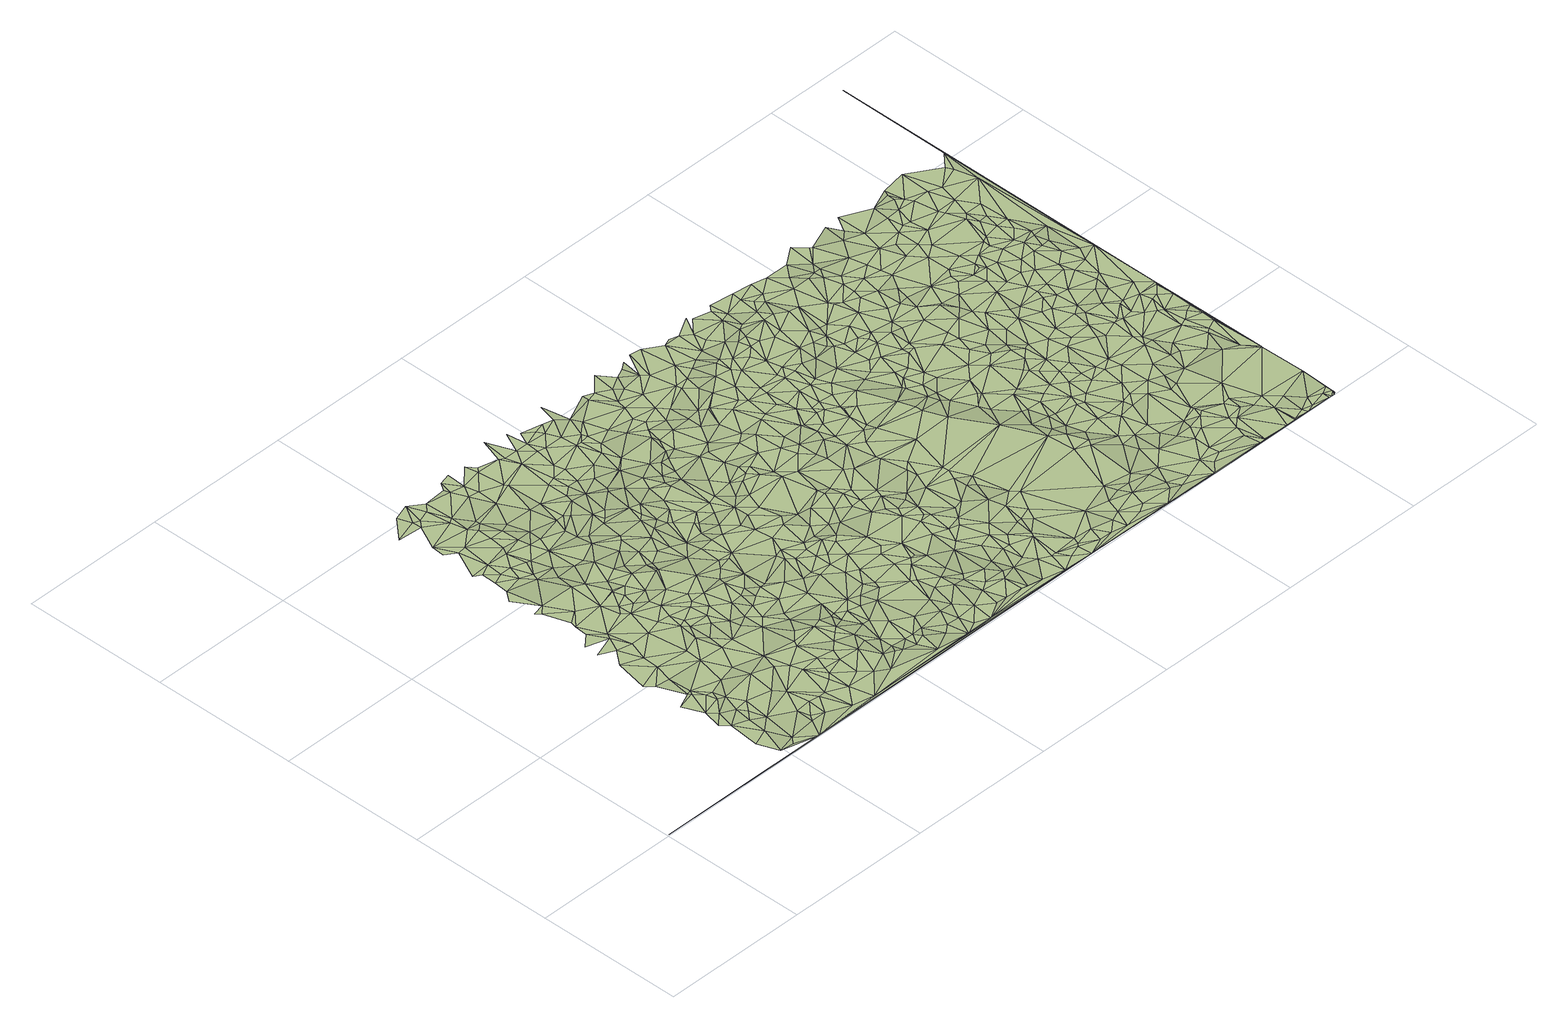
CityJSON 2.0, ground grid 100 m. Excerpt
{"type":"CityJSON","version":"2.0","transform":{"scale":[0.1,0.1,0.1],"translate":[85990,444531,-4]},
"CityObjects":{
"terrain1":{"type":"TINRelief","geometry":[{"type":"CompositeSurface","lod":"2","boundaries":[[[0,1,2]],[[0,3,1]],[[4,5,2]],[[6,7,3]],[[0,2,5]],[[8,7,6]],[[4,2,9]],[[0,10,3]],[[11,6,3]],[[8,12,13]],[[11,3,10]],[[4,9,5]],[[0,5,14]],[[15,8,6]],[[0,14,10]],[[12,16,13]],[[8,17,12]],[[11,10,18]],[[14,18,10]],[[15,17,8]],[[19,6,11]],[[15,6,19]],[[5,9,20]],[[21,22,16]],[[23,24,22]],[[25,16,12]],[[14,5,26]],[[17,25,12]],[[11,18,27]],[[21,16,25]],[[28,24,23]],[[27,18,14]],[[19,11,27]],[[17,29,25]],[[15,29,17]],[[5,20,26]],[[23,22,21]],[[15,19,29]],[[20,9,30]],[[29,31,25]],[[32,28,23]],[[27,14,33]],[[19,31,29]],[[32,34,28]],[[26,20,35]],[[21,25,36]],[[14,26,37]],[[35,20,30]],[[34,38,39]],[[19,27,40]],[[23,21,36]],[[38,41,42]],[[33,14,37]],[[26,35,43]],[[44,30,9]],[[36,25,31]],[[32,45,34]],[[43,35,30]],[[19,40,31]],[[45,38,34]],[[32,23,46]],[[27,33,40]],[[26,43,37]],[[47,41,38]],[[47,48,41]],[[45,47,38]],[[43,30,49]],[[23,36,46]],[[32,50,45]],[[51,44,9]],[[52,53,54]],[[43,49,37]],[[36,31,55]],[[56,57,48]],[[44,49,30]],[[40,55,31]],[[54,57,56]],[[45,50,47]],[[32,46,50]],[[52,54,56]],[[58,52,59]],[[60,37,49]],[[33,37,61]],[[47,62,48]],[[60,49,44]],[[33,61,40]],[[63,64,9]],[[56,48,62]],[[36,55,65]],[[46,36,66]],[[67,37,60]],[[50,68,47]],[[60,44,69]],[[70,55,40]],[[47,71,62]],[[72,59,52]],[[47,68,71]],[[73,61,37]],[[74,59,75]],[[52,56,76]],[[50,46,77]],[[36,65,66]],[[67,73,37]],[[51,69,44]],[[78,79,74]],[[70,40,61]],[[80,81,79]],[[82,60,69]],[[70,65,55]],[[77,46,66]],[[67,60,82]],[[78,74,75]],[[83,68,50]],[[72,75,59]],[[76,56,62]],[[83,50,77]],[[80,79,78]],[[72,52,76]],[[80,84,81]],[[71,85,62]],[[73,70,61]],[[66,65,86]],[[68,85,71]],[[87,82,69]],[[78,75,88]],[[67,82,87]],[[84,89,90]],[[91,66,86]],[[80,78,88]],[[77,66,91]],[[92,65,70]],[[92,86,65]],[[68,93,85]],[[72,94,75]],[[67,87,95]],[[83,77,96]],[[88,75,94]],[[85,97,62]],[[98,69,51]],[[99,73,67]],[[100,76,62]],[[87,69,101]],[[83,102,68]],[[103,89,84]],[[80,103,84]],[[77,91,104]],[[105,70,73]],[[77,104,96]],[[99,67,95]],[[72,76,106]],[[107,91,86]],[[100,62,108]],[[62,97,108]],[[107,86,92]],[[80,88,109]],[[68,110,93]],[[93,111,85]],[[83,96,102]],[[85,111,97]],[[88,94,112]],[[106,76,100]],[[98,101,69]],[[87,113,95]],[[68,102,110]],[[72,114,94]],[[115,116,117]],[[115,118,116]],[[105,73,99]],[[80,119,103]],[[120,104,91]],[[72,106,114]],[[87,101,113]],[[121,92,70]],[[109,88,112]],[[80,109,119]],[[103,122,89]],[[99,95,113]],[[112,94,123]],[[120,91,107]],[[124,96,104]],[[98,51,125]],[[105,126,70]],[[127,107,92]],[[94,114,123]],[[93,128,111]],[[117,89,129]],[[100,108,130]],[[124,102,96]],[[97,111,131]],[[97,131,108]],[[93,110,128]],[[106,100,132]],[[109,112,123]],[[121,70,126]],[[127,92,133]],[[120,124,104]],[[134,115,117]],[[114,106,132]],[[130,108,131]],[[120,107,127]],[[121,133,92]],[[99,113,135]],[[129,89,122]],[[105,99,135]],[[103,119,136]],[[111,128,131]],[[137,110,102]],[[138,118,115]],[[134,117,129]],[[139,101,98]],[[139,113,101]],[[109,123,140]],[[141,102,124]],[[103,136,142]],[[100,130,143]],[[103,142,122]],[[134,138,115]],[[114,144,123]],[[109,145,119]],[[137,128,110]],[[132,100,143]],[[146,120,127]],[[146,124,120]],[[147,127,133]],[[114,132,144]],[[135,113,139]],[[141,148,102]],[[149,105,135]],[[130,131,150]],[[145,136,119]],[[146,141,124]],[[134,129,151]],[[150,131,128]],[[137,102,148]],[[152,98,125]],[[109,140,145]],[[125,51,153]],[[147,133,121]],[[121,126,154]],[[140,123,144]],[[134,151,138]],[[155,126,105]],[[129,122,156]],[[139,98,152]],[[143,130,157]],[[130,150,157]],[[158,146,127]],[[132,159,144]],[[151,129,156]],[[149,135,139]],[[158,127,147]],[[160,142,136]],[[132,143,159]],[[149,155,105]],[[161,122,142]],[[155,154,126]],[[147,121,162]],[[145,160,136]],[[163,141,146]],[[156,122,164]],[[151,165,138]],[[137,166,128]],[[163,148,141]],[[121,154,167]],[[151,156,165]],[[161,164,122]],[[160,161,142]],[[166,150,128]],[[140,144,168]],[[152,125,169]],[[121,167,162]],[[158,163,146]],[[145,140,170]],[[171,157,150]],[[147,162,172]],[[158,147,172]],[[145,170,160]],[[149,139,173]],[[139,152,174]],[[155,167,154]],[[125,175,169]],[[176,144,159]],[[140,168,170]],[[177,155,149]],[[160,178,161]],[[179,137,148]],[[176,159,143]],[[180,143,157]],[[177,149,173]],[[181,162,167]],[[137,182,166]],[[171,150,183]],[[173,139,174]],[[165,156,184]],[[170,178,160]],[[163,179,148]],[[156,164,185]],[[152,169,186]],[[180,157,171]],[[187,168,144]],[[166,183,150]],[[158,172,188]],[[152,189,174]],[[51,9,64]],[[125,153,175]],[[190,155,177]],[[179,182,137]],[[191,167,155]],[[192,163,158]],[[161,193,164]],[[152,186,189]],[[190,177,173]],[[194,172,162]],[[186,169,175]],[[51,195,153]],[[176,196,144]],[[190,191,155]],[[176,143,180]],[[194,162,181]],[[173,174,189]],[[182,183,166]],[[161,178,193]],[[192,158,188]],[[187,144,196]],[[184,156,185]],[[197,188,172]],[[198,171,183]],[[199,170,168]],[[182,200,183]],[[165,184,201]],[[163,202,179]],[[192,202,163]],[[198,180,171]],[[186,175,203]],[[204,178,170]],[[181,167,205]],[[164,193,185]],[[197,172,194]],[[190,206,191]],[[190,173,207]],[[186,203,189]],[[173,189,207]],[[191,205,167]],[[208,188,197]],[[199,168,187]],[[198,183,200]],[[208,192,188]],[[175,209,203]],[[175,153,209]],[[190,210,206]],[[176,211,196]],[[190,207,210]],[[212,200,182]],[[204,193,178]],[[212,182,179]],[[176,180,213]],[[199,204,170]],[[201,184,214]],[[191,206,205]],[[215,208,197]],[[215,197,194]],[[194,181,216]],[[198,200,217]],[[207,189,218]],[[213,180,198]],[[210,219,206]],[[220,211,176]],[[184,185,221]],[[189,203,222]],[[223,179,202]],[[224,203,209]],[[185,193,225]],[[184,221,214]],[[208,226,192]],[[51,227,195]],[[220,176,213]],[[228,187,196]],[[229,209,153]],[[226,202,192]],[[181,205,216]],[[212,217,200]],[[210,207,230]],[[206,219,205]],[[189,222,218]],[[210,230,219]],[[231,199,187]],[[221,185,225]],[[224,209,229]],[[215,226,208]],[[232,196,211]],[[230,207,218]],[[224,222,203]],[[233,179,223]],[[233,212,179]],[[221,234,214]],[[215,194,235]],[[226,223,202]],[[236,213,198]],[[228,231,187]],[[236,198,217]],[[199,237,204]],[[220,238,211]],[[215,239,226]],[[231,237,199]],[[204,240,193]],[[241,225,193]],[[242,229,153]],[[212,243,217]],[[194,216,235]],[[236,220,213]],[[228,196,232]],[[219,244,205]],[[215,235,239]],[[230,244,219]],[[245,224,229]],[[230,218,246]],[[232,211,238]],[[236,217,243]],[[247,221,225]],[[216,205,244]],[[237,240,204]],[[226,248,223]],[[249,222,224]],[[241,193,240]],[[245,229,242]],[[250,218,222]],[[242,153,195]],[[233,223,248]],[[212,251,243]],[[233,252,212]],[[230,246,244]],[[245,249,224]],[[228,253,231]],[[253,237,231]],[[250,246,218]],[[247,225,241]],[[254,238,220]],[[254,220,236]],[[252,251,212]],[[255,236,243]],[[235,216,256]],[[232,238,257]],[[247,258,221]],[[226,239,259]],[[226,260,248]],[[228,232,253]],[[255,243,251]],[[250,222,249]],[[245,242,261]],[[239,235,262]],[[233,248,260]],[[233,260,252]],[[246,263,244]],[[216,244,264]],[[254,236,255]],[[265,232,257]],[[266,240,237]],[[267,257,238]],[[253,268,237]],[[242,195,261]],[[250,263,246]],[[216,264,256]],[[226,259,260]],[[245,269,249]],[[252,270,251]],[[254,267,238]],[[247,271,258]],[[245,261,269]],[[268,266,237]],[[235,256,262]],[[260,270,252]],[[239,262,259]],[[255,251,272]],[[265,257,267]],[[273,244,263]],[[274,253,232]],[[274,232,265]],[[254,255,275]],[[261,195,276]],[[277,247,241]],[[278,241,240]],[[279,256,264]],[[251,270,280]],[[281,263,250]],[[250,249,282]],[[274,268,253]],[[275,255,272]],[[264,244,283]],[[277,271,247]],[[272,251,284]],[[285,254,275]],[[285,267,254]],[[195,286,276]],[[261,276,269]],[[287,256,279]],[[260,288,270]],[[273,283,244]],[[249,269,282]],[[266,278,240]],[[289,266,268]],[[290,251,280]],[[287,262,256]],[[281,273,263]],[[284,251,290]],[[195,227,286]],[[274,289,268]],[[270,288,280]],[[277,241,278]],[[291,265,267]],[[285,275,292]],[[285,292,267]],[[293,279,264]],[[274,265,291]],[[289,294,266]],[[260,259,295]],[[296,269,276]],[[262,297,259]],[[51,64,227]],[[281,298,273]],[[275,272,299]],[[281,250,300]],[[272,284,299]],[[293,264,283]],[[287,297,262]],[[260,301,288]],[[250,282,300]],[[294,278,266]],[[287,279,302]],[[276,286,303]],[[274,304,289]],[[296,282,269]],[[290,280,305]],[[288,306,280]],[[292,275,299]],[[302,279,293]],[[304,294,289]],[[273,298,307]],[[273,307,283]],[[280,306,305]],[[308,267,292]],[[286,227,303]],[[297,295,259]],[[296,276,303]],[[260,295,301]],[[281,300,298]],[[277,278,309]],[[310,274,291]],[[284,290,311]],[[291,267,308]],[[312,297,287]],[[274,313,304]],[[299,284,311]],[[294,314,278]],[[312,287,302]],[[304,315,294]],[[290,305,311]],[[288,316,306]],[[277,309,317]],[[296,318,282]],[[310,313,274]],[[319,292,299]],[[293,283,320]],[[302,293,321]],[[322,309,278]],[[288,301,316]],[[315,314,294]],[[310,291,308]],[[320,283,307]],[[305,306,323]],[[324,300,282]],[[312,325,297]],[[324,282,318]],[[325,295,297]],[[298,326,307]],[[322,317,309]],[[319,299,311]],[[311,305,323]],[[308,292,327]],[[303,227,328]],[[319,327,292]],[[321,293,320]],[[298,300,326]],[[296,303,329]],[[330,278,314]],[[296,329,318]],[[322,278,330]],[[312,302,331]],[[304,332,315]],[[304,313,332]],[[302,321,331]],[[333,306,316]],[[227,334,328]],[[310,308,335]],[[312,331,325]],[[319,311,336]],[[301,337,316]],[[310,338,313]],[[339,301,295]],[[333,323,306]],[[324,318,340]],[[325,339,295]],[[320,307,341]],[[324,342,300]],[[336,311,323]],[[303,328,343]],[[321,320,344]],[[329,303,343]],[[307,326,341]],[[340,318,329]],[[308,327,345]],[[330,314,346]],[[347,322,330]],[[319,348,327]],[[315,349,314]],[[300,342,326]],[[321,344,331]],[[350,325,331]],[[337,333,316]],[[347,351,322]],[[319,336,348]],[[324,340,342]],[[310,335,338]],[[338,332,313]],[[308,345,335]],[[227,352,334]],[[336,323,333]],[[347,330,346]],[[301,353,337]],[[343,328,334]],[[350,354,325]],[[339,353,301]],[[315,332,349]],[[327,355,345]],[[340,329,356]],[[314,349,346]],[[325,354,339]],[[327,348,355]],[[329,343,356]],[[320,341,357]],[[350,331,358]],[[342,359,326]],[[358,331,344]],[[326,359,341]],[[344,320,360]],[[361,336,333]],[[342,340,362]],[[337,363,333]],[[347,346,364]],[[340,356,365]],[[366,348,336]],[[356,343,367]],[[345,355,368]],[[338,369,332]],[[320,357,360]],[[347,370,371]],[[340,365,362]],[[337,353,363]],[[366,336,361]],[[366,355,348]],[[227,372,352]],[[343,334,373]],[[338,335,374]],[[335,345,375]],[[350,358,376]],[[358,344,360]],[[350,376,354]],[[361,333,377]],[[332,369,349]],[[342,378,359]],[[347,364,370]],[[354,379,339]],[[342,362,378]],[[366,368,355]],[[339,379,353]],[[343,373,367]],[[346,349,380]],[[341,359,381]],[[375,345,368]],[[364,346,380]],[[338,374,369]],[[363,382,333]],[[357,341,381]],[[373,334,352]],[[378,383,359]],[[356,367,384]],[[335,375,374]],[[356,384,365]],[[363,353,379]],[[377,333,382]],[[359,383,381]],[[366,361,385]],[[370,386,371]],[[366,387,368]],[[369,388,349]],[[358,360,389]],[[360,357,381]],[[361,377,390]],[[358,389,376]],[[378,381,383]],[[374,391,369]],[[370,364,386]],[[376,392,354]],[[393,375,368]],[[394,373,352]],[[354,392,379]],[[393,368,387]],[[391,388,369]],[[362,365,395]],[[227,396,372]],[[385,361,390]],[[397,367,373]],[[380,349,398]],[[349,388,398]],[[397,384,367]],[[378,362,395]],[[364,380,399]],[[394,352,372]],[[395,365,384]],[[391,400,388]],[[377,382,401]],[[398,388,400]],[[364,399,386]],[[377,401,390]],[[393,387,402]],[[403,373,394]],[[376,389,404]],[[366,405,387]],[[378,406,381]],[[363,379,407]],[[376,404,392]],[[380,398,408]],[[366,385,405]],[[409,375,393]],[[375,410,374]],[[397,373,403]],[[363,407,382]],[[411,391,374]],[[397,412,384]],[[389,360,413]],[[380,408,399]],[[360,381,414]],[[403,394,372]],[[391,415,400]],[[395,384,412]],[[378,395,406]],[[416,398,400]],[[409,393,402]],[[379,392,417]],[[385,390,418]],[[402,387,405]],[[397,403,412]],[[401,382,419]],[[227,64,396]],[[390,401,420]],[[389,421,404]],[[408,398,416]],[[409,410,375]],[[410,411,374]],[[415,416,400]],[[411,415,391]],[[360,414,413]],[[404,422,392]],[[408,423,399]],[[389,413,421]],[[385,418,405]],[[424,390,420]],[[409,402,425]],[[381,406,426]],[[427,395,412]],[[419,382,407]],[[379,417,407]],[[418,390,424]],[[420,401,419]],[[428,403,372]],[[429,406,395]],[[402,405,425]],[[381,426,414]],[[403,430,412]],[[429,395,427]],[[417,392,422]],[[409,425,431]],[[427,412,430]],[[404,421,432]],[[428,372,396]],[[409,431,410]],[[433,430,403]],[[433,403,428]],[[420,419,434]],[[424,420,434]],[[404,432,422]],[[429,435,406]],[[413,436,421]],[[437,408,416]],[[418,438,405]],[[435,426,406]],[[411,439,415]],[[413,414,440]],[[410,441,411]],[[434,419,442]],[[443,429,427]],[[419,407,442]],[[425,405,444]],[[410,431,441]],[[417,422,445]],[[415,446,416]],[[436,432,421]],[[431,425,447]],[[429,448,435]],[[433,449,430]],[[422,432,445]],[[443,427,430]],[[444,405,438]],[[450,440,414]],[[418,424,451]],[[452,414,426]],[[453,413,440]],[[454,428,396]],[[417,455,407]],[[411,441,456]],[[453,436,413]],[[443,448,429]],[[424,434,451]],[[435,457,426]],[[417,445,455]],[[431,447,441]],[[442,407,455]],[[443,430,449]],[[411,456,439]],[[425,444,447]],[[436,458,432]],[[434,442,451]],[[437,459,408]],[[418,460,438]],[[445,432,458]],[[452,426,457]],[[450,414,461]],[[415,439,446]],[[453,440,450]],[[433,428,462]],[[452,461,414]],[[437,416,446]],[[454,396,463]],[[433,462,449]],[[464,435,448]],[[464,457,435]],[[465,458,436]],[[466,443,449]],[[462,428,454]],[[452,457,461]],[[418,451,460]],[[444,438,460]],[[453,465,436]],[[441,467,456]],[[450,461,468]],[[453,450,468]],[[447,467,441]],[[454,463,469]],[[396,64,463]],[[470,448,443]],[[471,445,458]],[[442,455,472]],[[466,449,462]],[[462,454,469]],[[471,455,445]],[[470,443,466]],[[470,464,448]],[[451,442,473]],[[474,447,444]],[[461,457,475]],[[456,476,439]],[[464,475,457]],[[437,477,459]],[[478,468,461]],[[453,468,478]],[[469,463,479]],[[453,478,465]],[[437,446,480]],[[476,446,439]],[[447,481,467]],[[437,480,477]],[[442,472,473]],[[465,482,458]],[[456,467,476]],[[444,460,483]],[[466,462,484]],[[474,481,447]],[[463,64,479]],[[470,466,485]],[[474,444,486]],[[487,462,469]],[[469,479,488]],[[460,451,489]],[[466,484,485]],[[471,458,482]],[[444,483,486]],[[490,478,461]],[[464,491,475]],[[490,461,475]],[[471,492,455]],[[487,469,488]],[[472,455,493]],[[470,494,464]],[[451,473,489]],[[495,477,480]],[[480,446,496]],[[487,484,462]],[[492,493,455]],[[467,481,497]],[[467,497,476]],[[460,489,483]],[[476,496,446]],[[498,465,478]],[[464,494,491]],[[485,484,499]],[[500,479,64]],[[474,501,481]],[[490,475,491]],[[470,485,502]],[[495,480,503]],[[487,504,484]],[[500,488,479]],[[505,473,472]],[[495,506,477]],[[499,484,504]],[[465,507,482]],[[481,501,497]],[[503,480,496]],[[474,486,508]],[[489,473,509]],[[505,472,493]],[[470,502,494]],[[510,478,490]],[[502,485,499]],[[474,508,501]],[[509,473,505]],[[511,487,488]],[[498,507,465]],[[512,471,482]],[[513,486,483]],[[512,492,471]],[[514,483,489]],[[510,498,478]],[[515,500,64]],[[495,503,516]],[[511,488,500]],[[492,517,493]],[[476,497,518]],[[495,516,506]],[[519,499,504]],[[490,491,520]],[[521,508,486]],[[522,491,494]],[[519,502,499]],[[505,493,517]],[[514,489,509]],[[476,518,496]],[[497,501,523]],[[521,486,513]],[[524,482,507]],[[503,496,525]],[[513,483,514]],[[524,512,482]],[[520,491,522]],[[526,504,487]],[[512,517,492]],[[509,505,527]],[[515,64,528]],[[515,511,500]],[[510,490,529]],[[503,525,516]],[[530,494,502]],[[526,487,511]],[[508,531,501]],[[532,505,517]],[[522,494,533]],[[510,534,498]],[[490,520,535]],[[497,523,518]],[[514,509,527]],[[519,504,526]],[[498,534,507]],[[536,502,519]],[[521,531,508]],[[532,527,505]],[[530,533,494]],[[496,537,525]],[[529,490,535]],[[496,518,537]],[[516,525,538]],[[512,539,517]],[[540,523,501]],[[541,521,513]],[[510,529,534]],[[513,514,542]],[[524,543,512]],[[536,530,502]],[[532,517,539]],[[531,540,501]],[[544,520,522]],[[545,511,515]],[[544,522,533]],[[514,527,542]],[[541,531,521]],[[536,519,526]],[[546,527,532]],[[544,535,520]],[[544,533,530]],[[547,513,542]],[[538,525,548]],[[526,511,545]],[[549,524,507]],[[550,532,539]],[[541,513,547]],[[546,532,550]],[[512,551,539]],[[545,515,528]],[[549,507,534]],[[543,551,512]],[[523,552,518]],[[553,542,527]],[[528,64,554]],[[553,527,546]],[[525,537,555]],[[540,552,523]],[[549,543,524]],[[547,542,556]],[[549,534,529]],[[557,537,518]],[[558,546,550]],[[541,559,531]],[[553,556,542]],[[526,545,560]],[[541,547,559]],[[550,539,561]],[[531,562,540]],[[545,528,560]],[[557,518,552]],[[553,546,558]],[[561,539,551]],[[543,563,551]],[[540,562,552]],[[564,555,537]],[[565,547,556]],[[531,559,562]],[[553,566,556]],[[549,563,543]],[[564,537,557]],[[526,560,567]],[[536,526,568]],[[528,569,560]],[[558,550,570]],[[571,559,547]],[[565,556,566]],[[572,553,558]],[[571,547,565]],[[550,561,570]],[[557,552,573]],[[551,563,574]],[[562,573,552]],[[561,551,574]],[[572,558,570]],[[553,575,566]],[[526,567,568]],[[576,529,535]],[[572,575,553]],[[544,576,535]],[[572,570,577]],[[528,554,569]],[[578,562,559]],[[544,530,579]],[[565,566,575]],[[536,579,530]],[[560,569,580]],[[581,557,573]],[[570,561,582]],[[571,583,559]],[[584,549,529]],[[562,585,573]],[[586,561,574]],[[587,564,557]],[[577,570,582]],[[567,560,588]],[[572,577,575]],[[582,561,589]],[[583,578,559]],[[571,565,590]],[[578,585,562]],[[581,587,557]],[[586,589,561]],[[581,573,585]],[[560,580,588]],[[591,563,549]],[[592,574,563]],[[554,64,593]],[[586,582,589]],[[565,575,590]],[[569,554,580]],[[577,582,594]],[[595,568,567]],[[595,567,588]],[[571,596,583]],[[536,568,597]],[[577,598,575]],[[581,585,599]],[[578,599,585]],[[571,590,596]],[[586,574,592]],[[577,594,598]],[[600,587,581]],[[583,601,578]],[[600,581,599]],[[601,599,578]],[[602,582,586]],[[590,575,598]],[[576,584,529]],[[602,594,582]],[[595,603,568]],[[591,604,563]],[[595,588,603]],[[604,592,563]],[[591,549,584]],[[605,587,600]],[[605,606,587]],[[588,580,607]],[[583,608,601]],[[596,609,583]],[[580,554,607]],[[610,598,594]],[[544,579,576]],[[536,597,579]],[[596,590,611]],[[590,598,612]],[[583,609,608]],[[602,586,592]],[[600,599,613]],[[601,613,599]],[[568,603,614]],[[610,594,602]],[[610,615,598]],[[615,612,598]],[[611,590,612]],[[596,611,609]],[[605,600,616]],[[603,588,617]],[[616,600,618]],[[601,608,619]],[[600,613,618]],[[588,607,620]],[[554,621,607]],[[622,612,615]],[[622,611,612]],[[601,623,613]],[[609,619,608]],[[588,620,617]],[[568,614,624]],[[601,619,623]],[[603,617,614]],[[610,602,625]],[[626,615,610]],[[597,568,624]],[[591,584,627]],[[591,628,604]],[[629,602,592]],[[605,616,630]],[[604,628,592]],[[631,609,611]],[[632,622,615]],[[633,619,609]],[[620,607,621]],[[626,610,625]],[[625,602,629]],[[631,611,622]],[[632,615,626]],[[634,616,618]],[[591,627,628]],[[554,593,621]],[[634,618,613]],[[576,635,584]],[[614,617,636]],[[592,628,637]],[[619,638,623]],[[629,592,637]],[[584,639,627]],[[640,613,623]],[[636,617,620]],[[641,633,609]],[[633,638,619]],[[642,620,621]],[[584,635,639]],[[576,579,643]],[[597,644,579]],[[631,641,609]],[[634,645,616]],[[640,623,638]],[[631,622,632]],[[626,625,646]],[[636,620,642]],[[597,624,647]],[[634,613,640]],[[597,647,644]],[[614,648,624]],[[614,636,649]],[[627,650,628]],[[576,651,635]],[[625,629,652]],[[639,650,627]],[[643,579,653]],[[637,628,654]],[[653,579,644]],[[629,637,655]],[[576,643,656]],[[625,652,646]],[[576,656,651]],[[650,654,628]],[[642,621,593]],[[614,649,648]],[[657,632,626]],[[626,646,658]],[[655,637,654]],[[633,659,638]],[[660,631,632]],[[629,655,652]],[[634,661,645]],[[634,640,662]],[[659,640,638]],[[644,647,663]],[[639,635,664]],[[653,644,665]],[[641,659,633]],[[631,666,641]],[[667,647,624]],[[643,653,668]],[[669,636,642]],[[626,658,670]],[[660,632,671]],[[651,672,635]],[[657,626,670]],[[650,673,654]],[[674,634,662]],[[644,663,665]],[[659,662,640]],[[671,632,657]],[[639,675,650]],[[656,643,676]],[[649,636,677]],[[667,624,648]],[[646,652,678]],[[655,654,679]],[[674,661,634]],[[64,680,593]],[[652,655,681]],[[643,668,676]],[[653,665,668]],[[646,678,658]],[[667,663,647]],[[635,672,664]],[[660,682,631]],[[669,642,593]],[[666,659,641]],[[631,682,666]],[[669,677,636]],[[674,683,661]],[[639,664,675]],[[679,654,673]],[[681,655,679]],[[656,684,651]],[[674,662,685]],[[678,652,681]],[[651,684,672]],[[650,675,673]],[[660,671,686]],[[649,687,648]],[[688,668,665]],[[685,662,659]],[[657,670,689]],[[671,657,686]],[[656,676,684]],[[665,663,690]],[[649,677,687]],[[667,648,687]],[[660,686,682]],[[664,672,675]],[[669,593,691]],[[692,676,668]],[[657,689,686]],[[666,693,659]],[[667,690,663]],[[658,694,670]],[[692,668,688]],[[695,683,674]],[[678,694,658]],[[696,689,670]],[[681,679,697]],[[692,684,676]],[[678,681,697]],[[698,674,685]],[[699,688,665]],[[685,659,693]],[[682,700,666]],[[682,686,701]],[[672,684,702]],[[679,673,703]],[[666,700,693]],[[704,687,677]],[[699,665,690]],[[705,677,669]],[[669,691,706]],[[698,695,674]],[[696,670,707]],[[707,670,694]],[[675,703,673]],[[667,687,708]],[[686,689,709]],[[678,710,694]],[[678,697,710]],[[686,711,701]],[[667,708,690]],[[672,712,675]],[[713,684,692]],[[692,688,714]],[[685,693,715]],[[697,679,716]],[[698,685,717]],[[704,677,718]],[[696,709,689]],[[719,669,706]],[[682,701,720]],[[691,593,721]],[[713,702,684]],[[672,702,712]],[[705,718,677]],[[717,685,715]],[[705,669,719]],[[686,709,711]],[[722,687,704]],[[714,688,699]],[[682,720,700]],[[715,693,700]],[[722,708,687]],[[696,707,723]],[[713,692,714]],[[710,697,716]],[[723,707,694]],[[711,720,701]],[[699,690,724]],[[708,725,690]],[[724,690,725]],[[716,679,726]],[[726,679,703]],[[698,717,727]],[[696,723,709]],[[675,712,703]],[[710,728,694]],[[710,716,729]],[[715,700,720]],[[698,730,695]],[[713,731,702]],[[717,715,727]],[[706,691,721]],[[714,699,724]],[[723,694,728]],[[710,729,728]],[[698,727,730]],[[713,714,731]],[[704,718,732]],[[705,733,718]],[[722,704,732]],[[705,719,734]],[[719,706,735]],[[709,736,711]],[[722,737,708]],[[738,725,708]],[[702,739,712]],[[740,714,724]],[[729,716,726]],[[711,741,720]],[[724,725,738]],[[731,742,702]],[[709,723,736]],[[715,720,743]],[[702,742,739]],[[715,743,727]],[[732,718,733]],[[705,734,733]],[[729,744,728]],[[740,724,738]],[[723,728,745]],[[746,731,714]],[[747,703,712]],[[737,738,708]],[[726,703,748]],[[711,749,741]],[[746,714,740]],[[736,749,711]],[[706,721,735]],[[734,719,750]],[[736,723,745]],[[747,748,703]],[[751,730,727]],[[741,743,720]],[[731,752,742]],[[728,744,745]],[[729,726,753]],[[719,735,750]],[[722,754,737]],[[722,732,754]],[[755,712,739]],[[751,727,743]],[[746,756,731]],[[729,757,744]],[[756,752,731]],[[734,758,733]],[[732,733,758]],[[759,726,748]],[[746,740,760]],[[737,761,738]],[[755,739,742]],[[747,712,762]],[[763,741,749]],[[736,763,749]],[[740,738,764]],[[729,753,757]],[[747,765,748]],[[755,762,712]],[[766,735,721]],[[753,726,759]],[[745,744,757]],[[752,767,742]],[[759,748,765]],[[736,745,768]],[[750,735,766]],[[769,756,746]],[[760,740,764]],[[737,754,761]],[[741,770,743]],[[751,743,771]],[[734,772,758]],[[734,750,772]],[[769,746,760]],[[764,738,761]],[[767,755,742]],[[732,758,773]],[[736,774,763]],[[756,767,752]],[[593,680,721]],[[732,775,754]],[[732,773,775]],[[776,765,747]],[[763,777,741]],[[736,768,774]],[[776,747,762]],[[771,743,770]],[[778,750,766]],[[779,766,721]],[[780,768,745]],[[758,781,773]],[[769,782,756]],[[745,757,783]],[[758,772,781]],[[784,762,755]],[[785,759,765]],[[741,786,770]],[[763,774,787]],[[782,767,756]],[[784,755,767]],[[753,759,788]],[[751,771,789]],[[778,772,750]],[[769,760,790]],[[741,777,786]],[[780,745,783]],[[784,776,762]],[[763,787,777]],[[754,791,761]],[[760,764,792]],[[757,753,788]],[[785,765,776]],[[764,761,791]],[[778,766,779]],[[775,793,754]],[[771,770,794]],[[769,790,782]],[[790,760,792]],[[795,784,767]],[[775,773,796]],[[773,781,796]],[[768,797,774]],[[785,788,759]],[[795,776,784]],[[772,796,781]],[[771,794,789]],[[797,787,774]],[[780,797,768]],[[770,786,794]],[[798,772,778]],[[754,793,791]],[[782,799,767]],[[795,800,776]],[[757,801,783]],[[792,764,802]],[[795,767,803]],[[775,804,793]],[[785,776,800]],[[757,788,801]],[[798,796,772]],[[802,764,791]],[[782,790,799]],[[780,783,805]],[[779,721,806]],[[807,794,786]],[[777,808,786]],[[809,777,787]],[[790,792,810]],[[789,794,811]],[[797,809,787]],[[767,799,803]],[[807,786,808]],[[798,778,812]],[[813,797,780]],[[778,779,814]],[[811,794,807]],[[793,815,791]],[[816,788,785]],[[813,780,805]],[[809,808,777]],[[775,796,817]],[[810,792,802]],[[790,810,799]],[[818,783,801]],[[798,819,796]],[[775,817,804]],[[804,815,793]],[[812,778,814]],[[820,785,800]],[[821,801,788]],[[795,822,800]],[[798,812,819]],[[789,811,823]],[[821,788,816]],[[814,779,824]],[[795,803,822]],[[825,805,783]],[[820,816,785]],[[802,791,826]],[[821,818,801]],[[826,791,815]],[[825,783,818]],[[824,779,806]],[[817,796,819]],[[827,809,797]],[[814,824,828]],[[829,807,808]],[[803,799,830]],[[827,797,813]],[[811,807,829]],[[825,813,805]],[[809,831,808]],[[721,680,806]],[[820,800,822]],[[812,832,819]],[[824,806,828]],[[833,815,804]],[[810,834,799]],[[821,835,818]],[[812,814,832]],[[814,828,836]],[[837,823,811]],[[821,816,835]],[[803,830,838]],[[803,838,822]],[[810,802,839]],[[817,819,832]],[[799,834,830]],[[826,815,833]],[[817,833,804]],[[829,808,831]],[[836,828,806]],[[827,840,809]],[[841,837,811]],[[825,827,813]],[[809,840,831]],[[825,818,835]],[[841,811,829]],[[802,826,839]],[[820,822,842]],[[814,843,832]],[[814,836,843]],[[820,844,816]],[[810,845,834]],[[836,806,846]],[[835,816,844]],[[838,830,847]],[[838,848,822]],[[849,826,833]],[[842,822,850]],[[810,851,845]],[[820,842,844]],[[830,834,847]],[[810,839,851]],[[825,835,852]],[[843,836,853]],[[836,846,853]],[[839,826,849]],[[850,822,848]],[[854,841,829]],[[827,855,840]],[[840,856,831]],[[806,680,846]],[[856,829,831]],[[845,847,834]],[[825,857,827]],[[838,858,848]],[[844,842,850]],[[849,833,859]],[[825,852,860]],[[817,861,833]],[[838,847,862]],[[838,862,858]],[[825,860,863]],[[832,843,864]],[[835,865,852]],[[846,866,853]],[[854,829,856]],[[839,849,867]],[[835,844,865]],[[854,868,841]],[[817,832,869]],[[855,856,840]],[[870,847,845]],[[846,680,866]],[[850,848,871]],[[851,839,872]],[[833,873,859]],[[851,870,845]],[[872,839,867]],[[849,859,874]],[[825,863,857]],[[827,857,855]],[[867,849,874]],[[864,843,853]],[[858,871,848]],[[860,852,875]],[[876,862,847]],[[844,850,877]],[[866,680,878]],[[833,861,873]],[[853,866,879]],[[870,876,847]],[[852,865,875]],[[860,875,863]],[[878,680,880]],[[850,871,881]],[[862,882,858]],[[851,872,883]],[[854,856,884]],[[885,868,854]],[[844,886,865]],[[874,859,873]],[[866,878,887]],[[850,881,877]],[[851,883,870]],[[876,882,862]],[[887,878,880]],[[885,854,884]],[[855,888,856]],[[866,887,889]],[[890,871,858]],[[817,869,861]],[[864,853,879]],[[844,877,886]],[[891,892,880]],[[866,889,879]],[[887,880,892]],[[870,893,876]],[[882,890,858]],[[887,892,889]],[[872,867,894]],[[869,832,864]],[[879,889,892]],[[870,883,893]],[[863,875,895]],[[867,874,894]],[[875,865,896]],[[881,871,890]],[[857,897,855]],[[863,898,857]],[[865,886,896]],[[864,879,892]],[[855,897,888]],[[876,899,882]],[[876,893,899]],[[872,900,883]],[[856,888,901]],[[884,856,901]],[[885,884,902]],[[875,903,895]],[[874,873,904]],[[875,896,903]],[[863,895,898]],[[905,877,881]],[[882,906,890]],[[905,881,890]],[[907,886,877]],[[861,904,873]],[[883,908,893]],[[857,909,897]],[[895,903,896]],[[857,898,909]],[[894,874,904]],[[897,901,888]],[[910,896,886]],[[872,894,911]],[[872,911,900]],[[899,893,908]],[[905,890,906]],[[883,900,912]],[[883,912,908]],[[907,910,886]],[[861,913,904]],[[899,914,882]],[[869,913,861]],[[915,895,896]],[[882,914,906]],[[916,877,905]],[[898,895,915]],[[907,877,916]],[[884,901,917]],[[902,884,918]],[[915,896,910]],[[899,908,919]],[[912,919,908]],[[897,909,920]],[[921,904,913]],[[897,920,901]],[[922,913,869]],[[894,904,921]],[[894,921,923]],[[924,909,898]],[[884,917,918]],[[905,906,925]],[[899,919,926]],[[907,927,910]],[[900,928,912]],[[899,926,914]],[[929,894,923]],[[911,894,929]],[[924,898,915]],[[930,913,922]],[[901,931,917]],[[907,916,927]],[[921,913,930]],[[912,928,919]],[[920,931,901]],[[916,905,925]],[[915,910,932]],[[911,933,900]],[[906,914,934]],[[923,921,930]],[[927,932,910]],[[929,923,935]],[[911,929,933]],[[900,933,928]],[[920,936,931]],[[937,925,906]],[[937,906,934]],[[938,915,932]],[[924,915,938]],[[926,934,914]],[[939,930,922]],[[940,917,931]],[[923,930,939]],[[923,939,935]],[[941,922,869]],[[916,925,942]],[[927,916,943]],[[940,931,936]],[[944,920,909]],[[926,919,945]],[[918,917,940]],[[929,935,946]],[[929,947,933]],[[919,928,945]],[[924,944,909]],[[916,942,943]],[[948,939,922]],[[926,949,934]],[[933,947,928]],[[942,925,937]],[[924,938,950]],[[946,935,939]],[[920,951,936]],[[927,952,932]],[[929,948,947]],[[937,934,949]],[[929,946,948]],[[938,932,953]],[[926,945,949]],[[948,922,941]],[[954,918,940]],[[927,943,952]],[[950,938,953]],[[946,939,948]],[[947,955,928]],[[956,940,936]],[[942,937,957]],[[924,950,944]],[[953,932,952]],[[937,949,957]],[[954,958,918]],[[945,928,941]],[[943,942,959]],[[960,951,920]],[[944,960,920]],[[928,955,941]],[[947,948,955]],[[961,918,958]],[[956,936,951]],[[962,954,940]],[[959,942,957]],[[963,952,943]],[[950,953,964]],[[963,943,959]],[[962,940,956]],[[948,941,955]],[[950,965,944]],[[962,958,954]],[[950,964,965]],[[966,949,945]],[[962,961,958]],[[963,967,952]],[[953,952,968]],[[963,959,969]],[[957,949,966]],[[964,953,970]],[[944,971,960]],[[959,957,972]],[[966,945,941]],[[944,965,971]],[[963,969,967]],[[967,968,952]],[[970,953,968]],[[969,959,972]],[[960,973,951]],[[956,951,974]],[[964,975,965]],[[962,956,974]],[[975,971,965]],[[960,971,973]],[[976,964,970]],[[972,957,966]],[[962,977,961]],[[976,975,964]],[[976,970,968]],[[951,973,974]],[[967,969,978]],[[969,972,978]],[[967,978,968]],[[975,979,971]],[[962,974,977]],[[979,973,971]],[[976,968,978]],[[976,979,975]],[[978,972,966]],[[980,974,973]],[[977,974,980]],[[966,941,981]],[[976,982,979]],[[976,978,982]],[[979,982,973]],[[978,966,982]],[[980,973,982]],[[977,980,983]],[[984,980,982]],[[983,980,984]],[[966,981,982]],[[985,981,941]],[[984,982,981]],[[983,984,981]]]}]}
},
"vertices":[
[1041,250,16],[923,200,21],[976,60,21],[947,420,16],[1070,60,14],[1111,100,14],[974,540,16],[897,470,15],[928,600,16],[1225,0,16],[1051,380,15],[1061,490,24],[990,770,13],[872,740,12],[1132,320,24],[1062,640,14],[981,790,10],[1044,710,14],[1096,430,25],[1099,610,22],[1280,110,28],[995,950,19],[897,960,20],[1026,1070,23],[848,1010,21],[1011,800,12],[1285,230,26],[1153,500,24],[886,1230,29],[1084,700,15],[1385,110,27],[1197,740,14],[1028,1180,24],[1319,460,24],[966,1330,29],[1309,150,26],[1239,940,16],[1368,390,28],[1014,1430,29],[865,1380,28],[1344,650,21],[950,1550,29],[867,1480,28],[1393,240,26],[1533,40,29],[1070,1310,27],[1242,1050,20],[1034,1470,27],[959,1640,28],[1463,230,27],[1203,1310,27],[1681,10,26],[966,1910,23],[885,1890,23],[912,1860,24],[1322,770,13],[1052,1740,28],[965,1680,28],[867,2070,22],[918,2140,24],[1507,230,29],[1481,600,25],[1185,1670,28],[8,0,21],[3433,0,25],[1407,930,16],[1359,1090,22],[1570,460,28],[1256,1500,28],[1639,170,29],[1512,710,20],[1212,1540,27],[1124,2100,13],[1549,540,26],[929,2240,23],[1051,2170,23],[1194,1900,31],[1370,1220,28],[1004,2270,23],[932,2340,22],[1013,2380,22],[880,2370,23],[1609,290,29],[1310,1340,26],[975,2570,24],[1254,1590,30],[1418,1040,17],[1649,330,29],[1083,2270,24],[911,2710,23],[902,2620,24],[1406,1180,27],[1497,940,15],[1330,1550,30],[1135,2140,20],[1665,380,30],[1394,1330,27],[1318,1700,34],[1833,160,29],[1698,470,29],[1264,1860,32],[1766,230,29],[1428,1430,26],[1035,2580,22],[1422,1240,29],[1697,630,27],[1212,2020,19],[1511,1120,25],[1327,1710,34],[1154,2370,25],[1407,1500,25],[1343,1630,32],[1179,2240,24],[1774,370,31],[1259,2110,10],[988,2940,23],[827,2890,25],[995,2880,22],[953,3030,25],[1181,2420,22],[1544,1180,26],[1698,900,11],[1162,2680,20],[1207,2230,23],[1533,1300,26],[1919,110,25],[1717,670,26],[1600,1060,21],[1457,1580,31],[1138,2790,20],[1369,1790,30],[1406,1690,31],[1340,2020,25],[1620,990,17],[1029,2920,24],[1806,450,31],[1196,2530,20],[1550,1510,24],[1068,3070,22],[1916,360,30],[1307,2330,22],[1573,1330,26],[1200,2630,20],[1441,1960,30],[1343,2220,19],[1291,2410,23],[1614,1230,26],[1692,1030,14],[1606,1390,25],[1873,510,27],[1516,1740,29],[1114,2950,23],[1981,230,30],[2235,50,17],[1783,730,27],[1890,680,27],[1170,2810,21],[1474,1840,28],[1724,1160,22],[1412,2020,25],[1289,2530,20],[1253,2670,16],[1760,960,12],[1672,1330,26],[1248,2700,16],[1160,3000,23],[1630,1660,25],[1848,830,14],[1386,2330,20],[2044,200,28],[1396,2420,13],[1536,1820,23],[1788,1060,16],[1998,470,23],[1999,390,23],[2087,180,27],[1556,2090,23],[1933,560,25],[1355,2560,11],[1759,1470,21],[1621,1940,13],[1864,890,17],[1647,1660,24],[1634,1740,18],[1326,2970,28],[1369,2870,24],[2074,250,19],[1540,2280,14],[1808,1170,20],[2070,340,21],[1973,590,27],[1951,700,25],[1819,1310,22],[1437,2720,25],[1937,1000,14],[2459,20,13],[1552,2200,10],[1866,1110,15],[1688,1850,18],[1563,2370,24],[1670,1730,16],[1314,3010,26],[1835,1360,13],[2171,240,17],[1527,2540,25],[2072,800,12],[2032,680,13],[2106,510,12],[1864,1200,19],[2181,160,18],[2050,620,13],[1594,2150,18],[1842,1620,14],[1692,1990,23],[1344,3060,31],[1941,1150,12],[2086,920,14],[1764,1780,20],[2152,500,16],[2061,690,11],[1715,2020,22],[1417,2950,26],[2223,420,14],[1898,1420,20],[2231,240,15],[1440,2860,24],[1959,1290,17],[2634,20,22],[1657,2350,18],[2263,190,17],[2126,650,14],[1617,2370,24],[1742,2260,24],[1940,1470,24],[1422,3080,31],[2064,1080,15],[1818,1880,28],[1607,2540,20],[1727,2160,24],[1978,1150,14],[1598,2780,26],[1583,2800,26],[2376,120,10],[1832,1750,26],[2200,720,14],[2313,250,10],[2213,630,11],[1561,2980,25],[1993,1440,25],[2350,340,17],[2297,580,28],[1932,1710,19],[1943,1610,27],[1748,2430,23],[1879,2020,38],[1884,1920,32],[2158,1020,19],[1763,2190,25],[1546,3070,25],[2186,1260,30],[2036,1460,27],[2427,160,19],[2203,1210,27],[2274,690,16],[2242,970,29],[1815,2240,25],[1758,2620,25],[1910,2140,40],[1759,2480,25],[2475,260,30],[2038,1620,30],[1587,3010,25],[1979,1910,22],[2349,740,27],[1852,2420,17],[1959,1970,25],[2510,150,22],[1727,2980,24],[1789,2860,23],[2222,1020,27],[2047,1710,21],[2389,650,30],[2505,370,33],[2351,880,30],[2005,1890,23],[1920,2050,39],[2541,60,19],[2252,1170,26],[2115,1610,29],[1824,2530,24],[2086,1800,20],[1950,2340,23],[1979,2120,40],[2346,990,29],[1818,2640,25],[2289,1390,27],[2570,260,23],[2243,1280,28],[2401,700,30],[2071,1980,27],[2546,560,33],[2272,1510,28],[2344,1100,28],[2648,160,23],[1895,2530,23],[2102,1780,20],[2163,1680,28],[2425,840,30],[2033,2290,26],[1758,2960,23],[1973,2370,15],[2163,1860,23],[2346,1180,28],[1982,2480,20],[1902,2720,23],[1923,2650,23],[2243,1590,28],[1777,3140,25],[2597,420,37],[2106,2060,26],[2476,980,28],[2396,1060,30],[1853,2960,22],[2226,1780,21],[2576,540,34],[2380,1230,28],[2594,730,32],[2126,2190,26],[2757,90,19],[2694,360,36],[1930,2870,22],[2472,1180,26],[2063,2560,21],[2340,1730,23],[2824,80,24],[2140,2430,12],[2272,1860,23],[2343,1630,23],[2137,2440,11],[2423,1430,22],[2689,460,35],[2606,850,30],[2659,660,31],[2778,220,21],[2514,1110,28],[2166,2280,25],[1986,2860,20],[1938,2960,20],[2227,2120,24],[2122,2750,22],[2464,1230,24],[1916,3100,23],[2937,70,27],[2469,1490,23],[2516,1310,22],[2219,2160,26],[2771,360,24],[2660,900,29],[2558,1150,26],[2693,700,33],[2662,1010,28],[2336,1880,21],[2769,500,30],[2435,1630,22],[2073,2950,22],[2804,400,24],[2313,2120,19],[2842,260,24],[2264,2220,19],[2169,2600,23],[2047,3000,22],[1980,3050,22],[3074,40,27],[2935,200,26],[2212,2490,24],[2288,2340,23],[2601,1250,19],[2423,1800,15],[2774,650,31],[2549,1440,15],[2111,2860,22],[2757,830,28],[2478,1750,20],[2727,700,33],[2914,340,27],[2411,2000,24],[2123,3020,20],[2338,2190,22],[2156,2750,23],[2666,1220,13],[2477,1900,22],[2226,2660,23],[2634,1420,22],[2339,2300,24],[2978,60,28],[2935,590,12],[3228,10,23],[2973,250,30],[2209,2800,22],[2196,3000,19],[2222,2760,21],[2540,1860,23],[2395,2300,21],[3051,240,16],[2720,1320,23],[2536,2190,15],[2942,770,22],[2725,1730,20],[2255,2930,27],[2437,2360,16],[2465,2500,17],[2402,2630,13],[3007,370,12],[2846,1150,21],[2933,1000,24],[2345,2720,19],[2296,2870,19],[2769,1500,23],[2590,2050,19],[2646,1830,24],[2596,1890,25],[2803,1260,23],[2779,1450,24],[2228,3130,17],[2612,1960,23],[2483,2340,15],[2972,890,24],[3057,500,22],[3192,190,23],[2985,630,23],[3121,390,23],[2483,2450,15],[2854,1380,20],[3142,260,22],[2658,1920,24],[3035,730,24],[2878,1270,20],[2459,2980,18],[2593,2180,19],[2514,2690,16],[2916,1110,24],[2503,2560,16],[2719,1790,20],[3155,530,24],[2653,2240,13],[2834,1460,20],[2552,2790,14],[2597,2460,18],[3100,710,26],[3169,390,24],[2968,1060,24],[2776,1970,21],[3030,920,26],[2986,1210,21],[3265,150,24],[2821,1700,17],[2546,2620,15],[3055,890,25],[2910,1370,18],[2461,3030,16],[2773,2110,19],[3052,990,28],[3315,340,25],[3339,70,24],[3142,760,24],[3001,1260,22],[3227,460,25],[2637,2550,12],[3048,1080,28],[3299,150,24],[3225,600,28],[3011,1530,16],[2936,1810,16],[2899,1910,19],[2729,2370,13],[3190,830,28],[2673,2670,13],[2528,3000,18],[3100,1120,25],[3425,100,26],[2567,2860,13],[2726,2460,20],[3061,1490,16],[2840,2160,18],[3332,370,26],[3338,490,31],[2806,2300,23],[3457,160,31],[3444,120,26],[2886,2090,24],[3203,1070,33],[3249,840,34],[3018,1660,17],[3000,1730,14],[3356,730,47],[2620,2950,17],[2710,2800,13],[2722,2600,13],[3240,1250,33],[3373,490,34],[3556,50,27],[2815,2470,22],[3394,630,35],[2674,2910,13],[3423,440,36],[2998,1860,17],[2641,3110,14],[3206,1430,34],[2864,2440,22],[2980,1960,23],[3249,1180,33],[3580,150,31],[3164,1650,32],[2958,2340,21],[3003,2160,22],[3644,50,26],[2713,3000,19],[3112,1780,28],[2895,2720,12],[3462,520,36],[3367,1010,34],[2878,2440,21],[3367,910,40],[2901,2680,12],[3202,1460,33],[2818,2930,13],[3672,280,33],[3116,1960,27],[3753,30,24],[3393,1120,36],[3500,710,34],[2984,2520,22],[3139,1850,30],[3418,880,34],[3294,1300,34],[3398,1080,35],[3542,660,34],[2857,2890,13],[2782,3030,19],[3175,1750,32],[2965,2610,14],[3033,2370,22],[3054,2180,22],[3255,1590,35],[3452,950,36],[3730,120,25],[3133,1950,27],[3073,2330,21],[2836,3070,18],[3468,1400,36],[3209,1880,29],[3325,1670,33],[2987,2720,12],[3203,2080,24],[4051,0,24],[2905,3090,18],[3156,2190,22],[3019,2850,13],[3256,1970,27],[3115,2470,20],[3801,150,26],[3357,1810,31],[3102,2610,21],[3387,1630,36],[2982,3080,18],[3194,2300,22],[3206,2150,22],[3833,250,28],[3906,360,32],[3886,60,26],[3307,1960,28],[3201,2360,21],[3269,2020,26],[3066,2760,12],[3368,1690,33],[3332,2180,23],[3886,1150,34],[3336,2030,27],[3202,2590,21],[4004,890,34],[3951,100,25],[3137,2800,11],[3383,1910,29],[3242,2540,20],[3733,1410,36],[3189,2690,20],[3453,1850,31],[3108,3010,12],[3982,210,24],[3389,1890,29],[3364,2320,19],[3674,1550,36],[3639,1710,34],[4433,0,14],[3431,2020,27],[3936,280,28],[3351,2370,19],[4020,700,35],[3414,2170,24],[3224,2700,20],[3219,2830,11],[3282,2650,20],[3554,1950,27],[4024,280,28],[3672,1600,34],[3223,3010,12],[3163,3030,13],[4159,90,20],[3356,2590,20],[3398,2500,19],[3506,2100,23],[3421,2400,19],[3444,2320,21],[3363,2790,13],[4090,330,30],[3470,2190,22],[3289,2960,13],[4160,250,25],[3302,2880,13],[3429,2650,20],[4185,140,17],[4232,60,16],[3519,2340,21],[3408,2730,20],[4114,660,33],[3664,1990,16],[3625,2170,19],[3821,1550,22],[3803,1630,18],[3759,1790,17],[3361,3090,14],[3605,2440,24],[3612,2320,11],[3496,2650,19],[3491,2930,13],[3941,1370,11],[4238,260,24],[3767,1770,17],[3472,2730,22],[3864,1520,16],[3496,2800,18],[3581,2610,20],[4317,90,17],[4021,1030,27],[4090,830,32],[3385,3060,12],[3731,2010,19],[4140,700,33],[4257,550,14],[4287,450,20],[3863,1620,12],[3967,1300,13],[3823,1910,21],[4079,930,18],[3855,1720,18],[3822,1840,19],[4075,1160,15],[3758,2320,18],[3804,2090,19],[3651,2760,19],[3694,2420,22],[3503,3030,13],[3537,2820,19],[4194,780,13],[4015,1450,15],[4160,900,11],[3646,2630,19],[4294,620,13],[4149,1020,15],[4457,140,17],[3798,2190,19],[3733,2350,10],[4031,1430,16],[3957,1710,18],[3553,2950,13],[4069,1560,16],[4112,1150,14],[4362,370,23],[3869,2060,19],[3936,1790,20],[5358,0,14],[3904,1880,20],[3756,2510,20],[3536,3070,13],[4149,1300,14],[3675,2840,16],[3792,2410,18],[4365,560,14],[4191,1010,13],[3810,2290,19],[4326,810,15],[4499,70,18],[4203,1140,17],[3726,2760,18],[3945,2160,19],[3698,3050,14],[3900,2270,20],[4004,1970,19],[3691,2980,14],[4333,980,16],[3804,2710,18],[3819,2490,14],[4199,1320,12],[4159,1660,18],[4475,470,15],[4574,290,18],[4582,110,17],[3935,2220,20],[4433,730,16],[3946,2380,17],[4001,2020,19],[3867,2480,15],[4240,1570,15],[4275,1180,16],[4360,1050,14],[3776,2870,12],[4057,1980,19],[3732,2920,13],[4519,380,17],[4572,180,16],[3871,2700,17],[4808,0,12],[4476,570,15],[3984,2250,20],[4375,960,16],[4406,800,14],[4189,1890,18],[3815,2930,13],[4068,2170,15],[4067,2030,18],[3828,3030,15],[4352,1210,16],[4650,450,10],[4630,380,17],[4666,330,17],[4783,110,17],[4070,2430,13],[4547,750,11],[4534,810,13],[4346,1410,12],[4437,1010,16],[4009,2610,14],[4365,1380,13],[3964,2830,17],[4134,2150,20],[4133,2230,21],[4446,1150,13],[4324,1640,15],[4263,1750,18],[4027,2580,15],[4809,190,16],[3933,3010,14],[4398,1340,14],[4288,1940,17],[4679,760,15],[4421,1470,17],[4474,1250,16],[4270,2110,20],[4740,410,14],[4291,1860,18],[4548,1070,14],[4606,830,13],[4422,1580,15],[4071,2550,16],[4645,930,15],[4349,1710,19],[4846,10,12],[4501,1380,15],[4204,2330,18],[4547,1150,15],[4086,2830,21],[4022,2920,13],[4836,280,16],[4765,480,15],[4172,2510,15],[4759,500,15],[4441,1630,12],[4189,2660,13],[4875,250,16],[5019,0,15],[4285,2310,18],[4781,440,14],[4572,1270,12],[4325,2220,21],[4489,1530,16],[4464,1790,19],[4151,2780,17],[4183,2570,16],[4416,1980,20],[4093,3010,13],[4643,1130,17],[4763,840,15],[4662,1080,16],[4795,690,13],[4140,2840,22],[4521,1540,18],[4911,390,16],[4282,2480,13],[4952,300,17],[4663,1370,16],[4535,1720,17],[4428,2140,20],[4757,1040,17],[4634,1490,19],[4857,710,11],[4352,2320,16],[5191,0,14],[4191,2840,22],[4233,2720,13],[4303,2610,16],[4743,1130,17],[4201,2910,14],[5020,260,14],[4370,2410,19],[5081,160,18],[4854,800,18],[4514,1970,17],[5030,520,20],[4446,2140,19],[4960,400,16],[4560,1910,18],[4494,2050,14],[4651,1740,15],[4220,3100,13],[5084,0,15],[4511,2290,18],[4885,920,14],[4438,2520,15],[5093,10,14],[4377,2800,14],[4734,1410,16],[4404,2680,14],[5103,280,17],[4985,770,10],[4840,1310,14],[4573,2130,15],[5178,40,14],[4289,3020,13],[4734,1530,16],[4979,1070,11],[4421,2590,16],[4307,3010,13],[4676,1830,16],[5184,190,21],[4736,1990,15],[4880,1280,18],[5244,20,14],[4882,1420,13],[4786,1690,13],[5013,900,17],[4739,1810,11],[4985,1170,13],[4652,2210,15],[5274,90,14],[4461,2920,22],[4617,2580,12],[4559,2730,14],[4692,2480,13],[4847,1670,12],[5075,890,13],[4654,2270,16],[5241,720,22],[4899,1540,17],[4688,2320,18],[5417,260,25],[4767,2100,15],[5360,50,14],[5037,1070,14],[4485,3080,13],[5418,580,17],[5003,1330,13],[4881,1770,14],[5018,1130,11],[5201,800,10],[5101,970,12],[4757,2190,14],[4954,1510,13],[4893,1900,15],[5380,0,14],[5416,80,14],[5400,0,14],[4897,1830,15],[4960,1580,18],[5063,1320,13],[4590,2880,19],[4529,2980,16],[4837,2010,16],[5415,30,14],[4644,2690,16],[5416,30,14],[4953,1730,14],[5414,10,14],[5416,20,14],[5039,1340,13],[5246,1040,14],[4830,2250,15],[4854,2180,15],[4735,2600,15],[4816,2360,19],[5077,1500,12],[5182,1270,12],[4732,2750,15],[4594,3090,14],[4822,2210,14],[5305,890,13],[4984,1840,13],[5032,1720,13],[4951,2010,19],[5145,1420,14],[4782,2540,15],[4927,2170,15],[5245,1230,12],[5138,1330,13],[5344,680,17],[5138,1610,17],[4901,2290,15],[5024,1970,17],[4780,2880,14],[4785,2990,22],[5176,1430,14],[4864,2650,13],[5333,910,14],[5417,590,19],[5295,1060,15],[5005,2350,16],[5143,1860,13],[5197,1560,13],[5040,2090,15],[5282,1400,13],[5280,1210,12],[5405,940,13],[4796,2780,14],[5033,2230,15],[5301,1320,13],[5207,1660,17],[5359,1110,15],[4847,2770,15],[5179,1810,14],[5001,2300,16],[5411,1030,12],[4877,2890,14],[5418,1410,14],[5153,1910,15],[5141,2090,16],[5081,2560,16],[5334,1500,13],[5410,1130,12],[5347,1330,13],[5417,1270,12],[5255,1690,15],[5044,2370,16],[5021,2720,16],[5157,2180,16],[5132,2240,17],[4923,2970,17],[5408,1390,13],[4994,2880,16],[5288,1830,14],[4923,3020,19],[5246,1980,17],[5036,2680,17],[4942,3060,16],[4965,2930,16],[5207,2090,16],[5156,2390,18],[5120,2490,16],[5413,1880,16],[5236,2180,21],[5254,2220,21],[5261,2090,21],[5206,2310,19],[5113,2590,18],[5335,1920,18],[5154,2720,20],[5101,2880,20],[5175,2490,20],[5236,2390,20],[5115,3090,17],[5351,2190,15],[5230,2590,19],[5187,2850,17],[5413,3050,20],[5388,2760,17],[5328,2960,16],[5348,2910,16],[5415,3840,19]
]}
